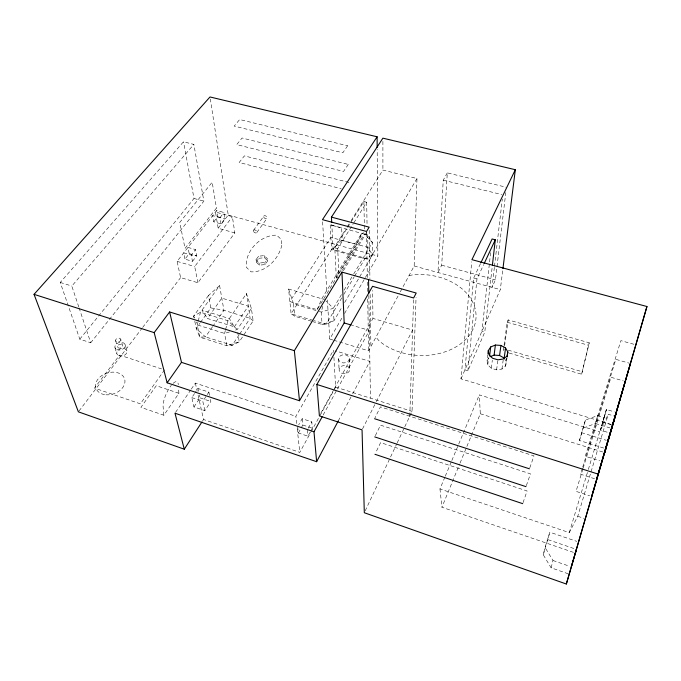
<?xml version="1.0" encoding="UTF-8"?>
<svg xmlns="http://www.w3.org/2000/svg" width="681" height="681" viewBox="0 0 681 681"><rect width="100%" height="100%" fill="white"/><g stroke="black" fill="none" stroke-linecap="round" stroke-linejoin="round"><path stroke-width="0.51" stroke-dasharray="3.4 2.55" d="M400.283 291.86L414.167 265.999L416.968 178.516L382.909 170.071L350.077 222.304M409.792 416.159L413.597 299.002M397.185 442.931L412.048 411.367L416.057 297.265M447.306 172.863L443.246 180.159L437.96 272.519L441.688 265.198L447.306 172.863L506.434 187.292M610.823 424.34L460.977 378.857L471.729 261.785M480.437 263.726L473.695 278.001L464.919 369.902L467.873 370.796L484.778 332.166L492.303 266.033M467.873 370.796L476.972 278.895L483.68 264.594M490.618 252.617L481.918 331.341L484.778 332.166M494.363 267.369L492.048 287.348L495.436 279.806L505.804 192.544M494.491 266.322L502.306 199.031M506.987 357.985L505.6 366.106L501.94 369.034L496.602 369.843L491.307 368.268L487.766 364.82L487.085 360.624L487.817 354.605M487.766 364.82L488.617 357.806M460.977 378.857L500.305 289.612L502.944 268.578M491.307 368.268L492.32 360.249M496.602 369.843L497.802 360.828M503.923 346.135L503.208 351.328L504.17 348.995M504.068 345.097L507.209 322.258L508.196 319.917L589.218 342.79L581.625 374.209L509.32 353.107M504.604 345.88L508.196 319.917M501.94 369.034L503.191 360.011M505.6 366.106L506.741 358.078M581.625 374.209L589.218 342.79M568.26 573.802L551.108 567.801L543.268 554.794L545.03 547.422L549.848 532.227L576.764 541.369M543.268 554.794L549.848 532.227M603.664 448.038L579.471 440.522L585.447 420.049L597.612 415.58L604.183 417.564L600.395 430.12L608.601 432.631M579.471 440.522L585.447 420.049M551.108 567.801L552.981 560.497L545.03 547.422M197.984 321.985L197.235 324.897L199.788 337.189L226.79 345.71L232.153 345.301L239.261 341.828L242.742 336.576M198.231 321.015L200.486 312.273L219.605 285.611L223.938 310.323L213.204 325.748M225.351 330.489L224.594 333.435L226.79 345.71L239.261 341.828L237.754 332.609M225.607 329.51L227.897 320.7L246.479 293.596L251.383 308.476L253.17 320.819L243.321 335.699M583.455 427.957L595.509 423.505L597.612 415.58M322.777 306.297L321.236 312.077L322.079 324.428L326.156 324.284L334.013 320.683L341.99 307.054M600.395 430.12L606.396 409.485L614.398 411.877M604.183 417.564L606.396 409.485L601.766 425.565M444.88 477.168L439.96 488.924L569.273 532.627L577.76 516.258L608.261 414.269L614.202 416.057M569.273 532.627L588.035 470.494M588.341 469.473L599.723 431.788L608.261 414.269M582.417 468.119L580.544 474.223L594.53 478.7M582.732 467.106L615.828 359.355L629.457 363.237M582.834 469.149L576.024 491.359L589.669 495.802M583.14 468.136L610.993 377.291L623.234 380.841M523.042 502.68L527.094 490.967L380.594 442.616L375.81 452.49M526.336 485.664L530.465 473.84L380.526 425.148L375.188 435.993M529.801 467.821L533.989 455.895L380.458 406.872L374.993 417.802M573.402 552.359L441.926 507.234L459.666 464.025M460.075 463.046L466.485 447.426M466.885 446.455L480.301 413.767L479.305 394.869L599.723 431.788M445.289 476.189L451.435 461.497M451.843 460.518L479.305 394.869M317.116 309.651L321.772 298.746L361.662 233.294L356.725 244.453L317.116 309.651L289.885 301.598L330.864 237.414L356.725 244.453M365.212 510.827L396.734 443.893M362.53 428.928L375.878 402.565M376.355 401.62L412.592 330.064L372.941 318.427L372.609 290.455M338.261 420.952L352.154 394.784M352.647 393.856L369.877 361.39L335.529 350.86M333.741 340.245L368.608 350.826L399.355 293.588M323.135 415.035L336.346 390.868M337.359 389.013L369.383 330.438L352.247 325.348M297.674 426.681L298.355 432.98L307.957 436.206L310.894 430.86M311.379 429.975L312.358 428.196L311.787 421.88L302.168 418.696L298.67 424.91M320.887 413.137L333.418 390.341M334.431 388.493L372.941 318.427M198.086 395.235L203.542 419.505L299.793 452.354L310.536 432.793M311.047 431.856L319.236 416.951M319.747 416.023L335.631 387.089L333.877 356.555M308.331 428.128L311.787 421.88M298.355 432.98L302.807 425.021L302.168 418.696M296.644 423.531L295.86 416.321L333.511 350.238L333.63 352.349M332.745 339.938L329.757 339.027L342.432 317.142M344.543 313.498L377.827 256.039L377.189 149.445M416.968 178.516L369.63 259.367L333.111 249.297L331.817 224.389M344.646 302.509L372.507 254.907L372.362 242.487L367.68 234.954L364.318 234.009L341.99 270.825M341.717 297.929L326.156 324.284L314.145 320.691M343.871 294.294L354.069 277.031M354.605 276.12L364.803 258.857L367.885 247.373L367.68 234.954L330.191 224.841L331.519 249.672L291.127 313.796L294.762 316.239L311.966 321.389M341.436 294.643L333.332 308.323L334.013 320.683L322.079 324.428L312.979 321.696M344.109 290.149L353.175 274.852M353.711 273.949L372.362 242.487L364.318 234.009M343.428 270.697L367.161 231.463M339.087 277.874L336.269 277.065L363.339 232.553M338.891 273.694L337.708 248.667L353.277 223.734M353.831 222.84L366.676 202.274L363.884 201.55L350.46 222.925M333.111 249.297L346.118 228.612M347.25 226.807L349.515 223.206M336.269 277.065L334.805 247.867L347.106 228.271M347.668 227.377L349.898 223.819M202.41 421.25L203.542 419.505M194.587 393.465L191.804 397.619L193.974 406.957L204.862 410.634L210.838 401.475L209.961 397.312M487.085 360.624L488.984 357.729M204.862 410.634L202.802 401.305L206.658 395.457M207.211 394.622L208.863 392.111L197.924 388.485L195.141 392.631M193.974 406.957L200.018 397.849L199.388 395.04M239.116 334.848L232.153 345.301L205.441 336.891L199.788 337.189L196.256 328.361L194.749 321.185M239.695 333.979L250.131 318.308L246.479 293.596M251.383 308.476L237.243 329.536L234.324 330.438M234.358 326.803L248.335 306.118L221.802 298.133L207.424 318.487L234.358 326.803L229.361 318.563L201.985 310.17L207.424 318.487M175.57 412.345L190.706 389.983M191.284 389.123L195.362 383.097L295.86 416.321M178.899 393.295L156.281 385.71L140.924 407.34L163.866 415.24L178.899 393.295L178.584 388.528M265.139 264.577L264.875 262.491L267.454 258.754L264.262 255.622L258.508 256.209L255.903 259.929L256.184 262.006L259.35 265.164L265.139 264.577L267.701 260.832L267.454 258.754M256.184 262.006L258.78 258.286L258.508 256.209M212.6 326.608L205.441 336.891L196.256 328.361L199.891 323.245M200.495 322.394L210.804 307.889L208.463 295.545L219.605 285.611M164.547 369.894L140.354 403.842L94.463 388.093L119.652 355.099L161.55 368.906M256.873 232.442L267.088 218.218M253.46 230.416L263.726 216.218M208.463 295.545L193.668 316.052L194.528 320.155M221.044 223.862L220.031 217.631L212.693 215.613L213.749 221.836L221.044 223.862L224.951 218.737L223.964 212.515L216.652 210.506L177.111 261.376L180.601 277.593L197.907 282.751L234.826 232.911L232.383 216.677L215.468 212.038L218.175 228.263L234.826 232.911M197.907 282.751L194.698 266.535L232.383 216.677M192.485 261.334L196.707 255.801L195.498 249.569L187.973 247.407L189.224 253.63L184.977 259.138L192.485 261.334L191.25 255.103L195.498 249.569M79.013 410.983L142.023 328.251M142.669 327.408L180.601 277.593M218.175 228.263L228.246 215.034L210.327 99.06M220.031 217.631L223.964 212.515M213.749 221.836L217.682 216.728L216.652 210.506M90.726 342.764L203.866 201.142L193.864 144.423L183.495 141.784L60.251 282.445L79.796 339.172L90.726 342.764L79.115 307.94M79.796 339.172L97.834 316.954M98.498 316.129L194.008 198.469L183.495 141.784M78.783 306.944L71.811 286.054L193.864 144.423M342.185 240.376L331.519 249.672L364.803 258.857L372.507 254.907L367.885 247.373L342.185 240.376L341.658 227.965L330.191 224.841M229.463 331.936L224.594 333.435L197.235 324.897L196.043 321.951M409.043 275.55L414.261 274.605A55.374 40.502 2.4 0 1 472.367 330.549A55.374 40.502 2.4 0 1 379.011 340.798L375.955 337.155M258.78 258.286L264.517 257.707L267.701 260.832M255.903 259.929L259.086 263.087L264.875 262.491M210.804 307.889L223.938 310.323L250.131 318.308L253.17 320.819M443.246 180.159L501.761 194.57M348.859 182.431L244.402 155.881L239.15 162.495L341.147 188.68M441.688 265.198L495.436 279.806M194.008 198.469L203.866 201.142M473.695 278.001L476.972 278.895M228.246 215.034L377.827 256.039M414.167 265.999L500.305 289.612M334.805 247.867L337.708 248.667M217.682 216.728L224.951 218.737M633.824 344.254L620.868 340.645L585.277 456.261L599.748 460.816M507.209 322.258L588.393 345.241M189.224 253.63L196.707 255.801L191.25 255.103L183.691 252.915L184.977 259.138M508.196 350.162L582.434 371.775M313.141 320.393L291.127 313.796L288.599 289.059L324.573 299.563M177.111 261.376L194.698 266.535M288.599 289.059L293.554 303.879L318.265 311.2M319.261 311.489L321.236 312.077L333.332 308.323L326.029 301.019M602.6 422.075L611.691 424.833M595.509 423.505L609.887 427.881M581.446 432.656L606.218 440.292M60.251 282.445L71.811 286.054M480.301 413.767L602.745 451.963M335.631 387.089L412.048 411.367M577.76 516.258L584.307 518.428M302.807 425.021L312.358 428.196M200.018 397.849L210.838 401.475M191.804 397.619L202.802 401.305M548.052 539.684L574.057 548.58M552.981 560.497L569.367 566.192M504.17 358.053L506.417 362.003M194.46 318.018L193.668 316.052L200.486 312.273L227.897 320.7L237.243 329.536L237.584 331.587M114.97 347.736L116.826 353.788M115.591 340.585L117.464 346.723M120.826 339.53A2.673 1.881 -15.7 0 1 117.106 341.947A2.673 1.881 -15.7 0 1 116.689 338.704A2.673 1.881 -15.7 0 1 120.826 339.53L122.657 345.667A2.656 1.881 -15.8 0 1 118.971 348.085A2.656 1.881 -15.8 0 1 118.554 344.841A2.656 1.881 -15.8 0 1 122.657 345.667M125.134 344.654L126.921 350.715M195.362 383.097L197.175 391.192M197.924 388.485L198.554 391.294M208.863 392.111L209.739 396.274M259.086 263.087L259.35 265.164M264.262 255.622L264.517 257.707M297.205 428.672L299.793 452.354M439.96 488.924L441.926 507.234M293.554 303.879L294.762 316.239M307.344 429.915L307.957 436.206M163.866 415.24L163.108 406.753A15.203 4.81 -65.7 0 1 171.323 385.276M322.598 221.785L326.923 292.558M327.374 299.946L329.757 339.027M338.534 358.87L339.095 369.647M349.327 358.759A5.405 4.129 -2.8 0 1 341.19 362.445A5.405 4.129 -2.8 0 1 341.275 355.295A5.405 4.129 -2.8 0 1 349.327 358.759L349.762 369.536A5.337 4.112 -2.8 0 1 341.717 373.214A5.337 4.112 -2.8 0 1 341.802 366.08A5.337 4.112 -2.8 0 1 349.762 369.536M363.884 201.55L364.326 224.483M364.344 225.53L364.429 229.701M366.565 232.527L367.348 277.942M367.425 282.172L367.604 292.736M367.714 299.07L368.608 350.826M368.821 295.486L370.464 398.155M366.676 202.274L367.059 225.207M369.204 230.28L369.911 278.503M370.141 294.456L370.898 346.561M382.892 141.35L382.909 170.071M173.102 383.352A15.203 4.81 -65.7 0 1 178.328 384.722M281.84 245.245C278.58 259.103 266.05 272.417 251.085 271.864L246.309 267.25C244.794 251.068 260.517 234.851 276.622 235.166L281.381 239.474L281.84 245.245M348.263 164.419L343.547 171.45L236.707 144.602L242.07 138.005L348.263 164.419M347.633 145.785L342.832 152.782L234.179 126.096L239.652 119.533L347.633 145.785M216.456 208.088L185.036 248.395L179.733 222.457L212.191 182.21L216.456 208.088M105.921 394.793A15.076 10.913 -17.9 0 0 124.606 378.9A15.076 10.913 -17.9 0 0 100.218 376.772A15.076 10.913 -17.9 0 0 105.921 394.793M116.732 349.617A5.312 3.754 -15.8 0 0 125.202 346.144A5.312 3.754 -15.8 0 0 118.23 342.875A5.312 3.754 -15.8 0 0 116.732 349.617M118.588 355.661A5.278 3.754 -16 0 0 126.989 352.196A5.278 3.754 -16 0 0 120.06 348.927A5.278 3.754 -16 0 0 118.588 355.661M253.511 231.336A1.992 1.251 35.7 0 0 256.55 232.817A1.992 1.251 35.7 0 0 255.443 230.144A1.992 1.251 35.7 0 0 253.511 231.336M263.768 217.137A1.966 1.26 36 0 0 266.765 218.592A1.966 1.26 36 0 0 265.701 215.928A1.966 1.26 36 0 0 263.768 217.137"/><path stroke-width="1.02" d="M492.423 264.986L495.291 239.797L492.125 238.971L480.888 262.772M487.937 353.601L488.294 350.587L490.695 346.961L495.393 345.046L500.927 345.429L505.574 348L507.856 351.966L507.132 356.98M489.579 356.001L490.695 346.961M502.944 268.578L515.33 169.714L382.892 138.158L331.443 217.12L331.715 222.312M490.388 356.631L494.108 355.099L495.393 345.046M505.574 348L504.17 358.053L499.582 355.491L500.927 345.429M507.856 351.966L507.03 356.069L503.327 359.006L497.93 359.823L492.576 358.249L488.984 354.792L488.294 350.587M294.362 350.681L169.62 311.958L181.486 362.352L299.495 400.751L294.362 350.681L341.947 272.094L416.202 293.034L413.631 297.972L372.558 286.318L316.878 384.476L319.389 415.87L362.054 429.873L364.309 512.733L566.337 584.026L646.95 306.518L471.924 259.674L515.33 169.714M575.394 553.04L576.441 549.397L566.337 584.026M605.877 448.728L604.762 452.593L646.95 306.518M608.133 440.888L616.399 412.482L571.299 566.856M591.619 496.432L625.277 381.437M596.53 479.339L630.436 363.518M484.123 263.641L495.291 239.797M377.172 147.334L377.112 136.787L210.003 96.974L34.05 294.345L78.375 411.835L184.287 449.205L174.991 413.205L316.631 461.701L338.261 420.952M316.631 461.701L313.984 431.763L322.122 416.891M299.495 400.751L344.186 322.947L341.947 272.094M184.287 449.205L201.84 422.126M377.112 136.787L322.471 219.674L366.548 231.472L369.162 227.156L331.443 217.12M313.984 431.763L167.134 382.799L181.486 362.352M167.134 382.799L154.178 332.626L169.62 311.958M494.108 355.099L499.582 355.491M344.186 322.947L351.234 325.05M34.05 294.345L154.178 332.626M316.878 384.476L597.892 474.027M374.533 418.713L529.452 468.817M374.737 436.904L525.996 486.651M374.942 454.287L522.702 503.659M368.566 279.602L368.787 293.375"/></g></svg>
